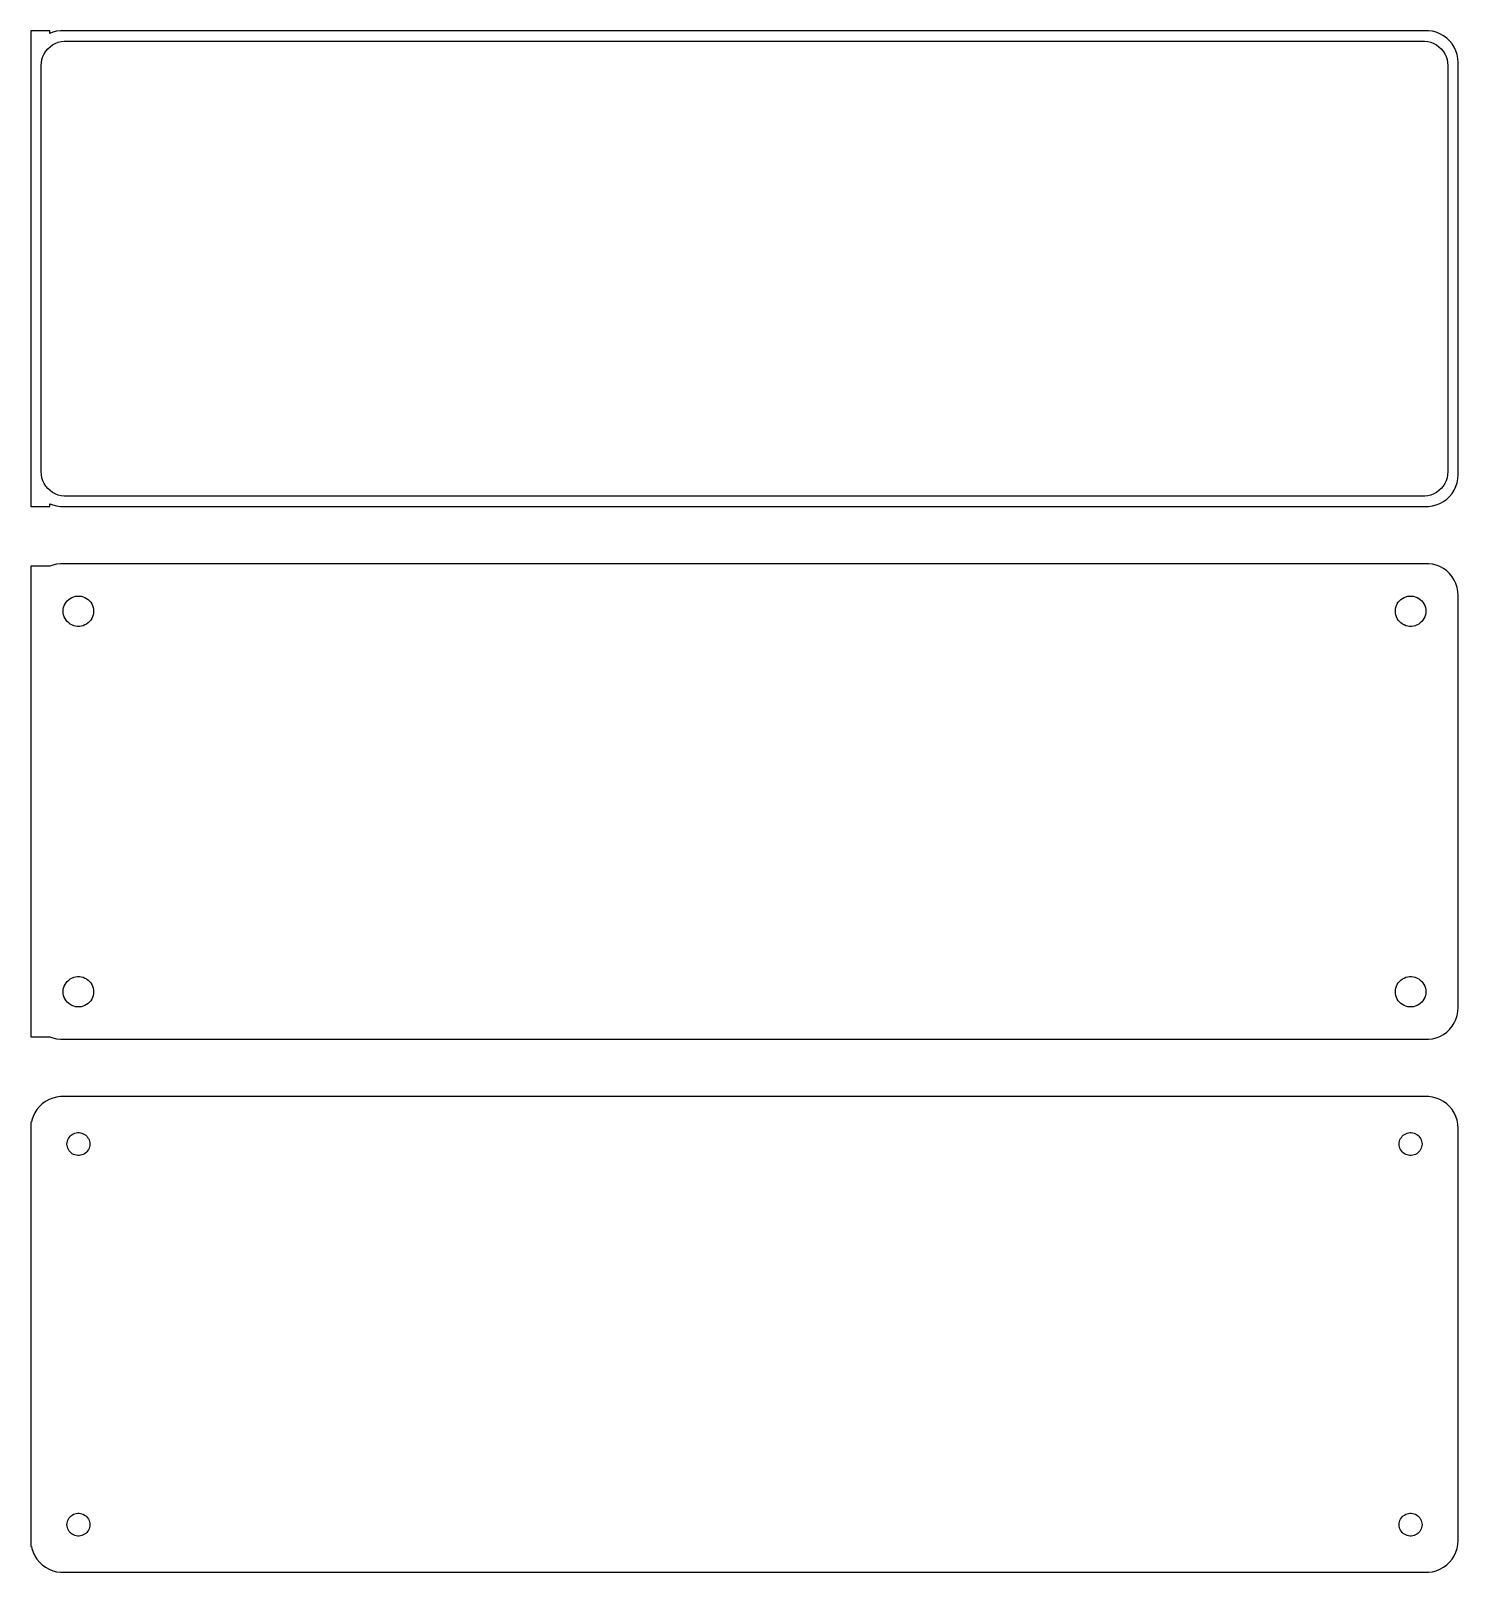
# Model space of a CAD drawing. Header units: metres. Extents: x -112 to 112, y 131 to 373.
import ezdxf

# ---------------------------------------------------------------- set-up
doc = ezdxf.new("R2010")
doc.units = ezdxf.units.M

msp = doc.modelspace()

# ---------------------------------------------------------------- linework, layer by layer
for p, q in [((-109.5, 373.49), (-112.5, 373.49)), ((-112.5, 373.49), (-112.5, 298.51)), ((-109.5, 373.075), (-109.5, 373.49)), ((-109.045, 373.255), (-109.5, 373.075)), ((-108.437, 373.411), (-109.045, 373.255)), ((-107.814, 373.49), (-108.437, 373.411)), ((-108.197, 371.683), (-107.726, 371.804)), ((107.814, 373.49), (-107.814, 373.49)), ((-107.726, 371.804), (-107.243, 371.865)), ((-107.243, 371.865), (107.243, 371.865)), ((107.243, 371.865), (107.726, 371.804)), ((107.726, 371.804), (108.197, 371.683)), ((108.437, 373.411), (107.814, 373.49)), ((109.045, 373.255), (108.437, 373.411)), ((109.629, 373.024), (109.045, 373.255)), ((110.179, 372.722), (109.629, 373.024)), ((110.687, 372.353), (110.179, 372.722)), ((111.145, 371.923), (110.687, 372.353)), ((111.545, 371.439), (111.145, 371.923)), ((-110.751, 368.963), (-110.601, 369.426)), ((-110.601, 369.426), (-110.394, 369.866)), ((-110.394, 369.866), (-110.133, 370.276)), ((-110.133, 370.276), (-109.823, 370.651)), ((-109.823, 370.651), (-109.469, 370.984)), ((-109.469, 370.984), (-109.075, 371.27)), ((-109.075, 371.27), (-108.649, 371.504)), ((-108.649, 371.504), (-108.197, 371.683)), ((108.197, 371.683), (108.649, 371.504)), ((108.649, 371.504), (109.075, 371.27)), ((109.075, 371.27), (109.469, 370.984)), ((109.469, 370.984), (109.823, 370.651)), ((109.823, 370.651), (110.133, 370.276)), ((110.133, 370.276), (110.394, 369.866)), ((110.394, 369.866), (110.601, 369.426)), ((110.601, 369.426), (110.751, 368.963)), ((111.882, 370.909), (111.545, 371.439)), ((112.149, 370.341), (111.882, 370.909)), ((112.343, 369.743), (112.149, 370.341)), ((112.461, 369.127), (112.343, 369.743)), ((-110.873, 368), (-110.842, 368.485)), ((-110.873, 304), (-110.873, 368)), ((-110.842, 368.485), (-110.751, 368.963)), ((110.751, 368.963), (110.842, 368.485)), ((110.842, 368.485), (110.873, 368)), ((110.873, 368), (110.873, 304)), ((112.5, 368.5), (112.461, 369.127)), ((112.5, 303.5), (112.5, 368.5)), ((-110.842, 303.515), (-110.873, 304)), ((110.873, 304), (110.842, 303.515)), ((-110.751, 303.037), (-110.842, 303.515)), ((-110.601, 302.574), (-110.751, 303.037)), ((-110.394, 302.134), (-110.601, 302.574)), ((-110.133, 301.724), (-110.394, 302.134)), ((-109.823, 301.349), (-110.133, 301.724)), ((-109.469, 301.016), (-109.823, 301.349)), ((109.823, 301.349), (109.469, 301.016)), ((110.133, 301.724), (109.823, 301.349)), ((110.394, 302.134), (110.133, 301.724)), ((110.601, 302.574), (110.394, 302.134)), ((110.751, 303.037), (110.601, 302.574)), ((110.842, 303.515), (110.751, 303.037)), ((111.882, 301.091), (112.149, 301.659)), ((112.149, 301.659), (112.343, 302.257)), ((112.343, 302.257), (112.461, 302.873)), ((112.461, 302.873), (112.5, 303.5)), ((-109.5, 298.925), (-109.045, 298.745)), ((-109.5, 298.51), (-109.5, 298.925)), ((-109.075, 300.73), (-109.469, 301.016)), ((-108.649, 300.496), (-109.075, 300.73)), ((-108.197, 300.317), (-108.649, 300.496)), ((-107.726, 300.196), (-108.197, 300.317)), ((-107.243, 300.135), (-107.726, 300.196)), ((107.243, 300.135), (-107.243, 300.135)), ((107.726, 300.196), (107.243, 300.135)), ((108.197, 300.317), (107.726, 300.196)), ((108.649, 300.496), (108.197, 300.317)), ((109.075, 300.73), (108.649, 300.496)), ((109.045, 298.745), (109.629, 298.976)), ((109.469, 301.016), (109.075, 300.73)), ((109.629, 298.976), (110.179, 299.278)), ((110.179, 299.278), (110.687, 299.647)), ((110.687, 299.647), (111.145, 300.077)), ((111.145, 300.077), (111.545, 300.561)), ((111.545, 300.561), (111.882, 301.091)), ((-112.5, 298.51), (-109.5, 298.51)), ((-109.045, 298.745), (-108.437, 298.589)), ((-108.437, 298.589), (-107.814, 298.51)), ((-107.814, 298.51), (107.814, 298.51)), ((107.814, 298.51), (108.437, 298.589)), ((108.437, 298.589), (109.045, 298.745)), ((-109.045, 289.255), (-109.5, 289.075)), ((-108.437, 289.411), (-109.045, 289.255)), ((-107.814, 289.49), (-108.437, 289.411)), ((107.814, 289.49), (-107.814, 289.49)), ((108.437, 289.411), (107.814, 289.49)), ((109.045, 289.255), (108.437, 289.411)), ((109.629, 289.024), (109.045, 289.255)), ((-109.5, 289.115), (-112.5, 289.115)), ((-112.5, 289.115), (-112.5, 214.885)), ((-109.5, 289.075), (-109.5, 289.115)), ((110.179, 288.722), (109.629, 289.024)), ((110.687, 288.353), (110.179, 288.722)), ((111.145, 287.923), (110.687, 288.353)), ((111.545, 287.439), (111.145, 287.923)), ((111.882, 286.909), (111.545, 287.439)), ((112.149, 286.341), (111.882, 286.909)), ((-105.742, 284.283), (-105.45, 284.357)), ((-105.45, 284.357), (-105.151, 284.395)), ((-105.151, 284.395), (-104.849, 284.395)), ((-104.849, 284.395), (-104.55, 284.357)), ((-104.55, 284.357), (-104.258, 284.283)), ((104.258, 284.283), (104.55, 284.357)), ((104.55, 284.357), (104.849, 284.395)), ((104.849, 284.395), (105.151, 284.395)), ((105.151, 284.395), (105.45, 284.357)), ((105.45, 284.357), (105.742, 284.283)), ((112.343, 285.743), (112.149, 286.341)), ((112.461, 285.127), (112.343, 285.743)), ((112.5, 284.5), (112.461, 285.127)), ((112.5, 219.5), (112.5, 284.5)), ((-107.4, 282), (-107.381, 282.301)), ((-107.381, 281.699), (-107.4, 282)), ((-107.381, 282.301), (-107.325, 282.597)), ((-107.325, 282.597), (-107.231, 282.883)), ((-107.231, 282.883), (-107.103, 283.156)), ((-107.103, 283.156), (-106.942, 283.411)), ((-106.942, 283.411), (-106.75, 283.643)), ((-106.75, 283.643), (-106.53, 283.849)), ((-106.53, 283.849), (-106.286, 284.026)), ((-106.286, 284.026), (-106.022, 284.172)), ((-106.022, 284.172), (-105.742, 284.283)), ((-104.258, 284.283), (-103.978, 284.172)), ((-103.978, 284.172), (-103.714, 284.026)), ((-103.714, 284.026), (-103.47, 283.849)), ((-103.47, 283.849), (-103.25, 283.643)), ((-103.25, 283.643), (-103.058, 283.411)), ((-103.058, 283.411), (-102.897, 283.156)), ((-102.897, 283.156), (-102.769, 282.883)), ((-102.769, 282.883), (-102.675, 282.597)), ((-102.675, 282.597), (-102.619, 282.301)), ((-102.619, 282.301), (-102.6, 282)), ((-102.6, 282), (-102.619, 281.699)), ((102.6, 282), (102.619, 282.301)), ((102.619, 281.699), (102.6, 282)), ((102.619, 282.301), (102.675, 282.597)), ((102.675, 282.597), (102.769, 282.883)), ((102.769, 282.883), (102.897, 283.156)), ((102.897, 283.156), (103.058, 283.411)), ((103.058, 283.411), (103.25, 283.643)), ((103.25, 283.643), (103.47, 283.849)), ((103.47, 283.849), (103.714, 284.026)), ((103.714, 284.026), (103.978, 284.172)), ((103.978, 284.172), (104.258, 284.283)), ((105.742, 284.283), (106.022, 284.172)), ((106.022, 284.172), (106.286, 284.026)), ((106.286, 284.026), (106.53, 283.849)), ((106.53, 283.849), (106.75, 283.643)), ((106.75, 283.643), (106.942, 283.411)), ((106.942, 283.411), (107.103, 283.156)), ((107.103, 283.156), (107.231, 282.883)), ((107.231, 282.883), (107.325, 282.597)), ((107.325, 282.597), (107.381, 282.301)), ((107.381, 282.301), (107.4, 282)), ((107.4, 282), (107.381, 281.699)), ((-107.325, 281.403), (-107.381, 281.699)), ((-107.231, 281.117), (-107.325, 281.403)), ((-107.103, 280.844), (-107.231, 281.117)), ((-106.942, 280.589), (-107.103, 280.844)), ((-106.75, 280.357), (-106.942, 280.589)), ((-106.53, 280.151), (-106.75, 280.357)), ((-106.286, 279.974), (-106.53, 280.151)), ((-106.022, 279.828), (-106.286, 279.974)), ((-105.742, 279.717), (-106.022, 279.828)), ((-105.45, 279.643), (-105.742, 279.717)), ((-105.151, 279.605), (-105.45, 279.643)), ((-104.849, 279.605), (-105.151, 279.605)), ((-104.55, 279.643), (-104.849, 279.605)), ((-104.258, 279.717), (-104.55, 279.643)), ((-103.978, 279.828), (-104.258, 279.717)), ((-103.714, 279.974), (-103.978, 279.828)), ((-103.47, 280.151), (-103.714, 279.974)), ((-103.25, 280.357), (-103.47, 280.151)), ((-103.058, 280.589), (-103.25, 280.357)), ((-102.897, 280.844), (-103.058, 280.589)), ((-102.769, 281.117), (-102.897, 280.844)), ((-102.675, 281.403), (-102.769, 281.117)), ((-102.619, 281.699), (-102.675, 281.403)), ((102.675, 281.403), (102.619, 281.699)), ((102.769, 281.117), (102.675, 281.403)), ((102.897, 280.844), (102.769, 281.117)), ((103.058, 280.589), (102.897, 280.844)), ((103.25, 280.357), (103.058, 280.589)), ((103.47, 280.151), (103.25, 280.357)), ((103.714, 279.974), (103.47, 280.151)), ((103.978, 279.828), (103.714, 279.974)), ((104.258, 279.717), (103.978, 279.828)), ((104.55, 279.643), (104.258, 279.717)), ((104.849, 279.605), (104.55, 279.643)), ((105.151, 279.605), (104.849, 279.605)), ((105.45, 279.643), (105.151, 279.605)), ((105.742, 279.717), (105.45, 279.643)), ((106.022, 279.828), (105.742, 279.717)), ((106.286, 279.974), (106.022, 279.828)), ((106.53, 280.151), (106.286, 279.974)), ((106.75, 280.357), (106.53, 280.151)), ((106.942, 280.589), (106.75, 280.357)), ((107.103, 280.844), (106.942, 280.589)), ((107.231, 281.117), (107.103, 280.844)), ((107.325, 281.403), (107.231, 281.117)), ((107.381, 281.699), (107.325, 281.403)), ((-106.942, 223.411), (-106.75, 223.643)), ((-106.75, 223.643), (-106.53, 223.849)), ((-106.53, 223.849), (-106.286, 224.026)), ((-106.286, 224.026), (-106.022, 224.172)), ((-106.022, 224.172), (-105.742, 224.283)), ((-105.742, 224.283), (-105.45, 224.357)), ((-105.45, 224.357), (-105.151, 224.395)), ((-105.151, 224.395), (-104.849, 224.395)), ((-104.849, 224.395), (-104.55, 224.357)), ((-104.55, 224.357), (-104.258, 224.283)), ((-104.258, 224.283), (-103.978, 224.172)), ((-103.978, 224.172), (-103.714, 224.026)), ((-103.714, 224.026), (-103.47, 223.849)), ((-103.47, 223.849), (-103.25, 223.643)), ((-103.25, 223.643), (-103.058, 223.411)), ((103.058, 223.411), (103.25, 223.643)), ((103.25, 223.643), (103.47, 223.849)), ((103.47, 223.849), (103.714, 224.026)), ((103.714, 224.026), (103.978, 224.172)), ((103.978, 224.172), (104.258, 224.283)), ((104.258, 224.283), (104.55, 224.357)), ((104.55, 224.357), (104.849, 224.395)), ((104.849, 224.395), (105.151, 224.395)), ((105.151, 224.395), (105.45, 224.357)), ((105.45, 224.357), (105.742, 224.283)), ((105.742, 224.283), (106.022, 224.172)), ((106.022, 224.172), (106.286, 224.026)), ((106.286, 224.026), (106.53, 223.849)), ((106.53, 223.849), (106.75, 223.643)), ((106.75, 223.643), (106.942, 223.411)), ((-107.4, 222), (-107.381, 222.301)), ((-107.381, 221.699), (-107.4, 222)), ((-107.381, 222.301), (-107.325, 222.597)), ((-107.325, 221.403), (-107.381, 221.699)), ((-107.325, 222.597), (-107.231, 222.883)), ((-107.231, 221.117), (-107.325, 221.403)), ((-107.231, 222.883), (-107.103, 223.156)), ((-107.103, 220.844), (-107.231, 221.117)), ((-107.103, 223.156), (-106.942, 223.411)), ((-103.058, 223.411), (-102.897, 223.156)), ((-102.897, 223.156), (-102.769, 222.883)), ((-102.769, 221.117), (-102.897, 220.844)), ((-102.769, 222.883), (-102.675, 222.597)), ((-102.675, 221.403), (-102.769, 221.117)), ((-102.675, 222.597), (-102.619, 222.301)), ((-102.619, 221.699), (-102.675, 221.403)), ((-102.619, 222.301), (-102.6, 222)), ((-102.6, 222), (-102.619, 221.699)), ((102.6, 222), (102.619, 222.301)), ((102.619, 221.699), (102.6, 222)), ((102.619, 222.301), (102.675, 222.597)), ((102.675, 221.403), (102.619, 221.699)), ((102.675, 222.597), (102.769, 222.883)), ((102.769, 221.117), (102.675, 221.403)), ((102.769, 222.883), (102.897, 223.156)), ((102.897, 220.844), (102.769, 221.117)), ((102.897, 223.156), (103.058, 223.411)), ((106.942, 223.411), (107.103, 223.156)), ((107.103, 223.156), (107.231, 222.883)), ((107.231, 221.117), (107.103, 220.844)), ((107.231, 222.883), (107.325, 222.597)), ((107.325, 221.403), (107.231, 221.117)), ((107.325, 222.597), (107.381, 222.301)), ((107.381, 221.699), (107.325, 221.403)), ((107.381, 222.301), (107.4, 222)), ((107.4, 222), (107.381, 221.699)), ((-106.942, 220.589), (-107.103, 220.844)), ((-106.75, 220.357), (-106.942, 220.589)), ((-106.53, 220.151), (-106.75, 220.357)), ((-106.286, 219.974), (-106.53, 220.151)), ((-106.022, 219.828), (-106.286, 219.974)), ((-105.742, 219.717), (-106.022, 219.828)), ((-105.45, 219.643), (-105.742, 219.717)), ((-105.151, 219.605), (-105.45, 219.643)), ((-104.849, 219.605), (-105.151, 219.605)), ((-104.55, 219.643), (-104.849, 219.605)), ((-104.258, 219.717), (-104.55, 219.643)), ((-103.978, 219.828), (-104.258, 219.717)), ((-103.714, 219.974), (-103.978, 219.828)), ((-103.47, 220.151), (-103.714, 219.974)), ((-103.25, 220.357), (-103.47, 220.151)), ((-103.058, 220.589), (-103.25, 220.357)), ((-102.897, 220.844), (-103.058, 220.589)), ((103.058, 220.589), (102.897, 220.844)), ((103.25, 220.357), (103.058, 220.589)), ((103.47, 220.151), (103.25, 220.357)), ((103.714, 219.974), (103.47, 220.151)), ((103.978, 219.828), (103.714, 219.974)), ((104.258, 219.717), (103.978, 219.828)), ((104.55, 219.643), (104.258, 219.717)), ((104.849, 219.605), (104.55, 219.643)), ((105.151, 219.605), (104.849, 219.605)), ((105.45, 219.643), (105.151, 219.605)), ((105.742, 219.717), (105.45, 219.643)), ((106.022, 219.828), (105.742, 219.717)), ((106.286, 219.974), (106.022, 219.828)), ((106.53, 220.151), (106.286, 219.974)), ((106.75, 220.357), (106.53, 220.151)), ((106.942, 220.589), (106.75, 220.357)), ((107.103, 220.844), (106.942, 220.589)), ((112.343, 218.257), (112.461, 218.873)), ((112.461, 218.873), (112.5, 219.5)), ((111.145, 216.077), (111.545, 216.561)), ((111.545, 216.561), (111.882, 217.091)), ((111.882, 217.091), (112.149, 217.659)), ((112.149, 217.659), (112.343, 218.257)), ((-112.5, 214.885), (-109.5, 214.885)), ((-109.5, 214.885), (-109.5, 214.925)), ((-109.5, 214.925), (-109.045, 214.745)), ((-109.045, 214.745), (-108.437, 214.589)), ((-108.437, 214.589), (-107.814, 214.51)), ((-107.814, 214.51), (107.814, 214.51)), ((107.814, 214.51), (108.437, 214.589)), ((108.437, 214.589), (109.045, 214.745)), ((109.045, 214.745), (109.629, 214.976)), ((109.629, 214.976), (110.179, 215.278)), ((110.179, 215.278), (110.687, 215.647)), ((110.687, 215.647), (111.145, 216.077)), ((-110.687, 204.353), (-111.145, 203.923)), ((-110.179, 204.722), (-110.687, 204.353)), ((-109.629, 205.024), (-110.179, 204.722)), ((-109.045, 205.255), (-109.629, 205.024)), ((-108.437, 205.411), (-109.045, 205.255)), ((-107.814, 205.49), (-108.437, 205.411)), ((107.814, 205.49), (-107.814, 205.49)), ((108.437, 205.411), (107.814, 205.49)), ((109.045, 205.255), (108.437, 205.411)), ((109.629, 205.024), (109.045, 205.255)), ((110.179, 204.722), (109.629, 205.024)), ((110.687, 204.353), (110.179, 204.722)), ((111.145, 203.923), (110.687, 204.353)), ((-112.343, 201.743), (-112.4, 201.444)), ((-112.149, 202.341), (-112.343, 201.743)), ((-111.882, 202.909), (-112.149, 202.341)), ((-111.545, 203.439), (-111.882, 202.909)), ((-111.145, 203.923), (-111.545, 203.439)), ((111.545, 203.439), (111.145, 203.923)), ((111.882, 202.909), (111.545, 203.439)), ((112.149, 202.341), (111.882, 202.909)), ((112.343, 201.743), (112.149, 202.341)), ((112.461, 201.127), (112.343, 201.743)), ((-112.4, 201.444), (-112.5, 201.444)), ((-112.5, 201.444), (-112.5, 134.556)), ((-106.312, 199.232), (-106.147, 199.387)), ((-106.147, 199.387), (-105.964, 199.52)), ((-105.964, 199.52), (-105.766, 199.629)), ((-105.766, 199.629), (-105.556, 199.712)), ((-105.556, 199.712), (-105.337, 199.768)), ((-105.337, 199.768), (-105.113, 199.796)), ((-105.113, 199.796), (-104.887, 199.796)), ((-104.887, 199.796), (-104.663, 199.768)), ((-104.663, 199.768), (-104.444, 199.712)), ((-104.444, 199.712), (-104.234, 199.629)), ((-104.234, 199.629), (-104.036, 199.52)), ((-104.036, 199.52), (-103.853, 199.387)), ((-103.853, 199.387), (-103.688, 199.232)), ((103.688, 199.232), (103.853, 199.387)), ((103.853, 199.387), (104.036, 199.52)), ((104.036, 199.52), (104.234, 199.629)), ((104.234, 199.629), (104.444, 199.712)), ((104.444, 199.712), (104.663, 199.768)), ((104.663, 199.768), (104.887, 199.796)), ((104.887, 199.796), (105.113, 199.796)), ((105.113, 199.796), (105.337, 199.768)), ((105.337, 199.768), (105.556, 199.712)), ((105.556, 199.712), (105.766, 199.629)), ((105.766, 199.629), (105.964, 199.52)), ((105.964, 199.52), (106.147, 199.387)), ((106.147, 199.387), (106.312, 199.232)), ((112.5, 200.5), (112.461, 201.127)), ((112.5, 135.5), (112.5, 200.5)), ((-106.8, 198), (-106.786, 198.226)), ((-106.786, 197.774), (-106.8, 198)), ((-106.786, 198.226), (-106.743, 198.448)), ((-106.743, 197.552), (-106.786, 197.774)), ((-106.743, 198.448), (-106.674, 198.663)), ((-106.674, 197.337), (-106.743, 197.552)), ((-106.674, 198.663), (-106.577, 198.867)), ((-106.577, 197.133), (-106.674, 197.337)), ((-106.577, 198.867), (-106.456, 199.058)), ((-106.456, 196.942), (-106.577, 197.133)), ((-106.456, 199.058), (-106.312, 199.232)), ((-106.312, 196.768), (-106.456, 196.942)), ((-103.688, 199.232), (-103.544, 199.058)), ((-103.544, 196.942), (-103.688, 196.768)), ((-103.544, 199.058), (-103.423, 198.867)), ((-103.423, 197.133), (-103.544, 196.942)), ((-103.423, 198.867), (-103.326, 198.663)), ((-103.326, 197.337), (-103.423, 197.133)), ((-103.326, 198.663), (-103.257, 198.448)), ((-103.257, 197.552), (-103.326, 197.337)), ((-103.257, 198.448), (-103.214, 198.226)), ((-103.214, 197.774), (-103.257, 197.552)), ((-103.214, 198.226), (-103.2, 198)), ((-103.2, 198), (-103.214, 197.774)), ((103.2, 198), (103.214, 198.226)), ((103.214, 197.774), (103.2, 198)), ((103.214, 198.226), (103.257, 198.448)), ((103.257, 197.552), (103.214, 197.774)), ((103.257, 198.448), (103.326, 198.663)), ((103.326, 197.337), (103.257, 197.552)), ((103.326, 198.663), (103.423, 198.867)), ((103.423, 197.133), (103.326, 197.337)), ((103.423, 198.867), (103.544, 199.058)), ((103.544, 196.942), (103.423, 197.133)), ((103.544, 199.058), (103.688, 199.232)), ((103.688, 196.768), (103.544, 196.942)), ((106.312, 199.232), (106.456, 199.058)), ((106.456, 196.942), (106.312, 196.768)), ((106.456, 199.058), (106.577, 198.867)), ((106.577, 197.133), (106.456, 196.942)), ((106.577, 198.867), (106.674, 198.663)), ((106.674, 197.337), (106.577, 197.133)), ((106.674, 198.663), (106.743, 198.448)), ((106.743, 197.552), (106.674, 197.337)), ((106.743, 198.448), (106.786, 198.226)), ((106.786, 197.774), (106.743, 197.552)), ((106.786, 198.226), (106.8, 198)), ((106.8, 198), (106.786, 197.774)), ((-106.147, 196.613), (-106.312, 196.768)), ((-105.964, 196.48), (-106.147, 196.613)), ((-105.766, 196.371), (-105.964, 196.48)), ((-105.556, 196.288), (-105.766, 196.371)), ((-105.337, 196.232), (-105.556, 196.288)), ((-105.113, 196.204), (-105.337, 196.232)), ((-104.887, 196.204), (-105.113, 196.204)), ((-104.663, 196.232), (-104.887, 196.204)), ((-104.444, 196.288), (-104.663, 196.232)), ((-104.234, 196.371), (-104.444, 196.288)), ((-104.036, 196.48), (-104.234, 196.371)), ((-103.853, 196.613), (-104.036, 196.48)), ((-103.688, 196.768), (-103.853, 196.613)), ((103.853, 196.613), (103.688, 196.768)), ((104.036, 196.48), (103.853, 196.613)), ((104.234, 196.371), (104.036, 196.48)), ((104.444, 196.288), (104.234, 196.371)), ((104.663, 196.232), (104.444, 196.288)), ((104.887, 196.204), (104.663, 196.232)), ((105.113, 196.204), (104.887, 196.204)), ((105.337, 196.232), (105.113, 196.204)), ((105.556, 196.288), (105.337, 196.232)), ((105.766, 196.371), (105.556, 196.288)), ((105.964, 196.48), (105.766, 196.371)), ((106.147, 196.613), (105.964, 196.48)), ((106.312, 196.768), (106.147, 196.613)), ((-106.743, 138.448), (-106.674, 138.663)), ((-106.674, 138.663), (-106.577, 138.867)), ((-106.577, 138.867), (-106.456, 139.058)), ((-106.456, 139.058), (-106.312, 139.232)), ((-106.312, 139.232), (-106.147, 139.387)), ((-106.147, 139.387), (-105.964, 139.52)), ((-105.964, 139.52), (-105.766, 139.629)), ((-105.766, 139.629), (-105.556, 139.712)), ((-105.556, 139.712), (-105.337, 139.768)), ((-105.337, 139.768), (-105.113, 139.796)), ((-105.113, 139.796), (-104.887, 139.796)), ((-104.887, 139.796), (-104.663, 139.768)), ((-104.663, 139.768), (-104.444, 139.712)), ((-104.444, 139.712), (-104.234, 139.629)), ((-104.234, 139.629), (-104.036, 139.52)), ((-104.036, 139.52), (-103.853, 139.387)), ((-103.853, 139.387), (-103.688, 139.232)), ((-103.688, 139.232), (-103.544, 139.058)), ((-103.544, 139.058), (-103.423, 138.867)), ((-103.423, 138.867), (-103.326, 138.663)), ((-103.326, 138.663), (-103.257, 138.448)), ((103.257, 138.448), (103.326, 138.663)), ((103.326, 138.663), (103.423, 138.867)), ((103.423, 138.867), (103.544, 139.058)), ((103.544, 139.058), (103.688, 139.232)), ((103.688, 139.232), (103.853, 139.387)), ((103.853, 139.387), (104.036, 139.52)), ((104.036, 139.52), (104.234, 139.629)), ((104.234, 139.629), (104.444, 139.712)), ((104.444, 139.712), (104.663, 139.768)), ((104.663, 139.768), (104.887, 139.796)), ((104.887, 139.796), (105.113, 139.796)), ((105.113, 139.796), (105.337, 139.768)), ((105.337, 139.768), (105.556, 139.712)), ((105.556, 139.712), (105.766, 139.629)), ((105.766, 139.629), (105.964, 139.52)), ((105.964, 139.52), (106.147, 139.387)), ((106.147, 139.387), (106.312, 139.232)), ((106.312, 139.232), (106.456, 139.058)), ((106.456, 139.058), (106.577, 138.867)), ((106.577, 138.867), (106.674, 138.663)), ((106.674, 138.663), (106.743, 138.448)), ((-106.8, 138), (-106.786, 138.226)), ((-106.786, 137.774), (-106.8, 138)), ((-106.786, 138.226), (-106.743, 138.448)), ((-106.743, 137.552), (-106.786, 137.774)), ((-106.674, 137.337), (-106.743, 137.552)), ((-106.577, 137.133), (-106.674, 137.337)), ((-106.456, 136.942), (-106.577, 137.133)), ((-106.312, 136.768), (-106.456, 136.942)), ((-106.147, 136.613), (-106.312, 136.768)), ((-105.964, 136.48), (-106.147, 136.613)), ((-105.766, 136.371), (-105.964, 136.48)), ((-105.556, 136.288), (-105.766, 136.371)), ((-105.337, 136.232), (-105.556, 136.288)), ((-105.113, 136.204), (-105.337, 136.232)), ((-104.887, 136.204), (-105.113, 136.204)), ((-104.663, 136.232), (-104.887, 136.204)), ((-104.444, 136.288), (-104.663, 136.232)), ((-104.234, 136.371), (-104.444, 136.288)), ((-104.036, 136.48), (-104.234, 136.371)), ((-103.853, 136.613), (-104.036, 136.48)), ((-103.688, 136.768), (-103.853, 136.613)), ((-103.544, 136.942), (-103.688, 136.768)), ((-103.423, 137.133), (-103.544, 136.942)), ((-103.326, 137.337), (-103.423, 137.133)), ((-103.257, 137.552), (-103.326, 137.337)), ((-103.257, 138.448), (-103.214, 138.226)), ((-103.214, 137.774), (-103.257, 137.552)), ((-103.214, 138.226), (-103.2, 138)), ((-103.2, 138), (-103.214, 137.774)), ((103.2, 138), (103.214, 138.226)), ((103.214, 137.774), (103.2, 138)), ((103.214, 138.226), (103.257, 138.448)), ((103.257, 137.552), (103.214, 137.774)), ((103.326, 137.337), (103.257, 137.552)), ((103.423, 137.133), (103.326, 137.337)), ((103.544, 136.942), (103.423, 137.133)), ((103.688, 136.768), (103.544, 136.942)), ((103.853, 136.613), (103.688, 136.768)), ((104.036, 136.48), (103.853, 136.613)), ((104.234, 136.371), (104.036, 136.48)), ((104.444, 136.288), (104.234, 136.371)), ((104.663, 136.232), (104.444, 136.288)), ((104.887, 136.204), (104.663, 136.232)), ((105.113, 136.204), (104.887, 136.204)), ((105.337, 136.232), (105.113, 136.204)), ((105.556, 136.288), (105.337, 136.232)), ((105.766, 136.371), (105.556, 136.288)), ((105.964, 136.48), (105.766, 136.371)), ((106.147, 136.613), (105.964, 136.48)), ((106.312, 136.768), (106.147, 136.613)), ((106.456, 136.942), (106.312, 136.768)), ((106.577, 137.133), (106.456, 136.942)), ((106.674, 137.337), (106.577, 137.133)), ((106.743, 137.552), (106.674, 137.337)), ((106.743, 138.448), (106.786, 138.226)), ((106.786, 137.774), (106.743, 137.552)), ((106.786, 138.226), (106.8, 138)), ((106.8, 138), (106.786, 137.774)), ((-112.5, 134.556), (-112.4, 134.556)), ((-112.4, 134.556), (-112.343, 134.257)), ((-112.343, 134.257), (-112.149, 133.659)), ((-112.149, 133.659), (-111.882, 133.091)), ((111.882, 133.091), (112.149, 133.659)), ((112.149, 133.659), (112.343, 134.257)), ((112.343, 134.257), (112.461, 134.873)), ((112.461, 134.873), (112.5, 135.5)), ((-111.882, 133.091), (-111.545, 132.561)), ((-111.545, 132.561), (-111.145, 132.077)), ((-111.145, 132.077), (-110.687, 131.647)), ((-110.687, 131.647), (-110.179, 131.278)), ((-110.179, 131.278), (-109.629, 130.976)), ((109.629, 130.976), (110.179, 131.278)), ((110.179, 131.278), (110.687, 131.647)), ((110.687, 131.647), (111.145, 132.077)), ((111.145, 132.077), (111.545, 132.561)), ((111.545, 132.561), (111.882, 133.091)), ((-109.629, 130.976), (-109.045, 130.745)), ((-109.045, 130.745), (-108.437, 130.589)), ((-108.437, 130.589), (-107.814, 130.51)), ((-107.814, 130.51), (107.814, 130.51)), ((107.814, 130.51), (108.437, 130.589)), ((108.437, 130.589), (109.045, 130.745)), ((109.045, 130.745), (109.629, 130.976))]:
    msp.add_line(p, q)

doc.saveas('drawing.dxf')
